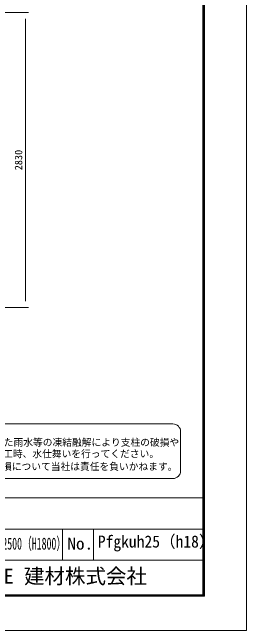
# Model space of a CAD drawing. Units: millimetres, scale not verified. Extents: x -6300 to 6300, y -4455 to 4455.
# Drawn here: x 4050 to 6300, y -4455 to 1479 of the extents above; entities that cross this region are included whole.
import ezdxf
from ezdxf.enums import TextEntityAlignment as Align

# ---------------------------------------------------------------- set-up
doc = ezdxf.new("R2010")
doc.units = ezdxf.units.MM
doc.header["$LTSCALE"] = 30
for name, color, linetype, lineweight in [('0-6_D-STR-DIM', 7, 'Continuous', 9), ('0-9_D-TTL-TXT', 7, 'Continuous', 18), ('0-C_D-TTL', 7, 'Continuous', 9)]:
    doc.layers.add(name, color=color, linetype=linetype, lineweight=lineweight)
doc.styles.add('ＭＳ ゴシック', font='')
doc.styles.get('ＭＳ ゴシック').set_extended_font_data('MS Gothic')

msp = doc.modelspace()

# ---------------------------------------------------------------- linework, layer by layer
at = {"layer": '0-6_D-STR-DIM'}
for p, q in [((3496.06, 1475.95), (4206.06, 1475.95)), ((4176.06, -1294.05), (4176.06, 1415.95)), ((2976.31, -1354.05), (4206.06, -1354.05))]:
    msp.add_line(p, q, dxfattribs=at)
at = {"layer": '0-9_D-TTL-TXT', "color": 2}
for p, q in [((5591.04, -2470.87), (1922.71, -2470.87)), ((5666.04, -2920.87), (5666.04, -2545.87)), ((1922.71, -2995.87), (5591.04, -2995.87))]:
    msp.add_line(p, q, dxfattribs=at)
for centre, start, end in [((5591.04, -2545.87), 0, 90), ((5591.04, -2920.87), 270, 0)]:
    msp.add_arc(centre, 75, start, end, dxfattribs=at)
at = {"layer": '0-C_D-TTL'}
for p, q in [((3180, -3180), (5880, -3180)), ((3180, -3480), (5880, -3480)), ((4530, -3480), (4530, -3780)), ((4830, -3480), (4830, -3780)), ((3180, -3780), (5880, -3780))]:
    msp.add_line(p, q, dxfattribs=at)
at = {"layer": '0-C_D-TTL', "color": 2, "lineweight": 18}
msp.add_lwpolyline([(-6300, 4455), (6300, 4455), (6300, -4455), (-6300, -4455)], close=True, dxfattribs=at)
at = {"layer": '0-C_D-TTL'}
for points in [[(-5895, 4125), (5895, 4125), (5895, -4125), (-5895, -4125)], [(-5891.25, 4121.25), (5891.25, 4121.25), (5891.25, -4121.25), (-5891.25, -4121.25)], [(-5887.5, 4117.5), (5887.5, 4117.5), (5887.5, -4117.5), (-5887.5, -4117.5)], [(-5883.75, 4113.75), (5883.75, 4113.75), (5883.75, -4113.75), (-5883.75, -4113.75)], [(-5880, 4110), (5880, 4110), (5880, -4110), (-5880, -4110)]]:
    msp.add_lwpolyline(points, close=True, dxfattribs=at)

# ---------------------------------------------------------------- texts
at = {"layer": '0-6_D-STR-DIM', "style": 'ＭＳ ゴシック'}
msp.add_text('2830', height=72.14, rotation=90, dxfattribs=at).set_placement((4165.94, -36.92), align=Align.BOTTOM_LEFT)
at = {"layer": '0-9_D-TTL-TXT', "style": 'ＭＳ ゴシック'}
for s, height, p in [('凍結の恐れがある場所への設置は、内部に溜まった雨水等の凍結融解により支柱の破損や', 68.62, (1907.98, -2702.88)), ('コンクリート基礎の破損の恐れがありますので施工時、水仕舞いを行ってください。', 68.62, (1901.82, -2813.01)), ('施工による水仕舞い不備で起こる支柱・基礎の破損について当社は責任を負いかねます。 ', 68.62, (1891.33, -2935.25)), ('JFE 建材株式会社', 144.3, (3768.57, -4047.76))]:
    msp.add_text(s, height=height, dxfattribs=at).set_placement(p, align=Align.BOTTOM_LEFT)
for s, width, p in [('PF-GKU型 H2500（H1800）', 0.6, (3481.71, -3712.2)), ('Pfgkuh25（h18）', 0.95, (4870.6, -3692.2)), ('No.', 1.05, (4578, -3712.2))]:
    msp.add_text(s, height=115.5, dxfattribs=dict(at, width=width)).set_placement(p, align=Align.BOTTOM_LEFT)

doc.saveas('drawing.dxf')
